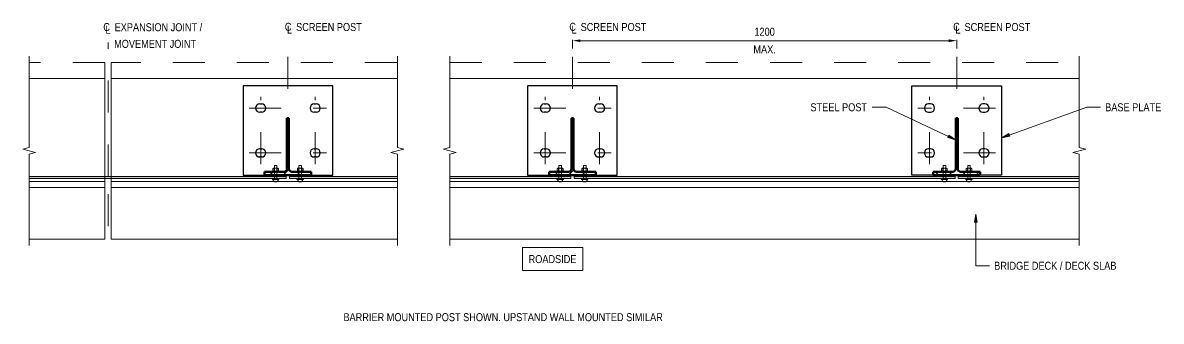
# Model space of a CAD drawing. Header units: metres. Extents: x 2.5 to 15.5, y -5.5 to 5.4.
# Drawn here: x 11.541 to 15.097, y -5.521 to -4.587 of the extents above; entities that cross this region are included whole.
import ezdxf

# ---------------------------------------------------------------- set-up
doc = ezdxf.new("R2010")
doc.units = ezdxf.units.M
doc.linetypes.add('JacobsCenter', pattern=[0.015, 0.009, -0.0015, 0.003, -0.0015])
doc.linetypes.add('JacobsDash', pattern=[0.0045, 0.003, -0.0015])
doc.layers.get('Defpoints').update_dxf_attribs({"color": 41})
for name, color, linetype, lineweight in [('A-ANNO-DIMS', 7, 'Continuous', 9), ('A-ANNO-NOTE', 7, 'Continuous', 9), ('A-DETL', 7, 'Continuous', 13), ('A-DETL-GENF', 7, 'Continuous', 9), ('G-ANNO-TEXT', 7, 'Continuous', 9)]:
    doc.layers.add(name, color=color, linetype=linetype, lineweight=lineweight)
doc.styles.add('Arial Narrow_1', font='ARIALN.TTF', dxfattribs={"height": 0.0025})
doc.styles.add('Arial Narrow_3', font='ARIALN.TTF', dxfattribs={"height": 0.025})
doc.dimstyles.new('Dimension_Standard_O__mm_', dxfattribs={"dimscale": 0.3048, "dimtxt": 0.025586, "dimasz": 0.082021, "dimexe": 0.07874, "dimexo": 0.049213, "dimgap": 0.049213, "dimtad": 1, "dimdec": 0, "dimlfac": 1000, "dimzin": 0, "dimdsep": 46, "dimtxsty": 'Arial Narrow_3', "dimsah": 1, "dimcen": 0.09, "dimaunit": 1, "dimadec": 4, "dimazin": 0, "dimtfac": 1, "dimtdec": 4, "dimtix": 1, "dimtmove": 0, "dimatfit": 3, "dimfxl": 1, "dimtvp": 1, "dimtfill": 1, "dimtolj": 1, "dimtzin": 0, "dimlwd": 18, "dimlwe": 18, "dimarcsym": 2})
pattern_1 = [(45, (9.06031, 0), (-0.0212132, 0.0212132), [])]

# ---------------------------------------------------------------- blocks, each defined once
blk = doc.blocks.new('CS_DET_BreakLine_ViewScale1 - CS_Std BreakLine-6058594-DRG-2873224 - ANTI-THROW SCREEN POST - ALUMINIUM SCREEN_PLAN')
at = {"layer": 'A-DETL-GENF', "lineweight": 18}
for p, q in [((-0.02, 0), (0.1905, 0)), ((0.1965, 0), (0.2667, 0)), ((0.2667, 0), (0.2717, -0.02)), ((0.2717, -0.02), (0.2817, 0.02)), ((0.2817, 0.02), (0.2867, 0)), ((0.2867, 0), (0.5734, 0))]:
    blk.add_line(p, q, dxfattribs=at)
blk = doc.blocks.new('CS_DET_BreakLine_ViewScale1 - CS_Std BreakLine-6058595-DRG-2873224 - ANTI-THROW SCREEN POST - ALUMINIUM SCREEN_PLAN')
at = {"layer": 'A-DETL-GENF', "lineweight": 18}
for p, q in [((0.1905, 0), (-0.02, 0)), ((0.2667, 0), (0.1965, 0)), ((0.2717, 0.02), (0.2667, 0)), ((0.2817, -0.02), (0.2717, 0.02)), ((0.2867, 0), (0.2817, -0.02)), ((0.5734, 0), (0.2867, 0))]:
    blk.add_line(p, q, dxfattribs=at)
blk = doc.blocks.new('CS_Annot_Centreline Symbol4 - CS_Annot_Centreline Symbol 2-6058547-DRG-2873224 - ANTI-THROW SCREEN POST - ALUMINIUM SCREEN_PLAN')
at = {"layer": 'A-ANNO-NOTE', "char_height": 0.0025, "attachment_point": 1, "style": 'Arial Narrow_1'}
for s, insert, width in [('C  ', (-0.00109, 0.00476), 0.0044093), ('L', (-0.00041, 0.00392), 0.0019241)]:
    blk.add_mtext(s, dxfattribs=dict(at, insert=insert, width=width))
blk = doc.blocks.new('DIMBLOCK12-DRG-2873224 - ANTI-THROW SCREEN POST - ALUMINIUM SCREEN_PLAN')
at = {"layer": 'A-ANNO-DIMS', "color": 0, "lineweight": 18, "transparency": 16777216}
for p, q in [((13.2578, -4.6405), (13.2578, -4.6672)), ((13.2828, -4.6432), (14.4328, -4.6432)), ((14.4578, -4.6405), (14.4578, -4.6672))]:
    blk.add_line(p, q, dxfattribs=at)
at = {"layer": 'A-ANNO-DIMS', "color": 0, "transparency": 16777216}
for points in [[(13.2828, -4.639), (13.2828, -4.6474), (13.2578, -4.6432)], [(14.4328, -4.639), (14.4328, -4.6474), (14.4578, -4.6432)]]:
    blk.add_solid(points, dxfattribs=at)
at = {"layer": 'Defpoints', "color": 0, "transparency": 16777216}
for p in [(13.2578, -4.6255), (14.4578, -4.6255), (14.4578, -4.6432)]:
    blk.add_point(p, dxfattribs=at)
at = {"layer": 'A-ANNO-DIMS', "color": 0, "lineweight": 18, "transparency": 16777216, "char_height": 0.025, "width": 0.084311, "attachment_point": 5, "style": 'Arial Narrow_3', "bg_fill": 3, "box_fill_scale": 1.1, "bg_fill_color": 256, "bg_fill_true_color": 13158600, "bg_fill_transparency": 0}
for s, insert in [('\\A1;1200', (13.8578, -4.6154)), ('\\A1;MAX.', (13.8578, -4.6707))]:
    blk.add_mtext(s, dxfattribs=dict(at, insert=insert))
blk = doc.blocks.new('CS_Annot_Centreline Symbol4 - CS_Annot_Centreline Symbol-6057300-DRG-2873224 - ANTI-THROW SCREEN POST - ALUMINIUM SCREEN_PLAN')
at = {"layer": 'A-ANNO-NOTE', "char_height": 0.0025, "attachment_point": 1, "style": 'Arial Narrow_1'}
for s, insert, width in [('C  ', (-0.00109, 0.00476), 0.0044093), ('L', (-0.00041, 0.00392), 0.0019241)]:
    blk.add_mtext(s, dxfattribs=dict(at, insert=insert, width=width))

msp = doc.modelspace()

# ---------------------------------------------------------------- hatches: boundary and pattern name
at = {"layer": 'A-DETL-GENF'}
h = msp.add_hatch(dxfattribs=at)
h.set_pattern_fill('FP_2', color=256, style=0, pattern_type=2)
h.set_pattern_definition(pattern_1)
h.paths.add_polyline_path([(12.2961826, -5.0641832), (12.4421826, -5.0641832), (12.4421826, -5.0531832), (12.3813826, -5.0531832), (12.3790533, -5.0528765), (12.3768826, -5.0519774), (12.3750187, -5.0505472), (12.3735884, -5.0486832), (12.3726893, -5.0465126), (12.3723826, -5.0441832), (12.3723826, -4.8854681), (12.3659826, -4.8854681), (12.3659826, -5.0441832), (12.365676, -5.0465126), (12.3647769, -5.0486832), (12.3633466, -5.0505472), (12.3614826, -5.0519774), (12.359312, -5.0528765), (12.3569826, -5.0531832), (12.2961826, -5.0531832)])
h = msp.add_hatch(dxfattribs=at)
h.set_pattern_fill('FP_2', color=256, style=0, pattern_type=2)
h.set_pattern_definition(pattern_1)
h.paths.add_polyline_path([(13.1847586, -5.0641832), (13.3307586, -5.0641832), (13.3307586, -5.0531832), (13.2699586, -5.0531832), (13.2676292, -5.0528765), (13.2654586, -5.0519774), (13.2635946, -5.0505472), (13.2621643, -5.0486832), (13.2612652, -5.0465126), (13.2609586, -5.0441832), (13.2609586, -4.8854681), (13.2545586, -4.8854681), (13.2545586, -5.0441832), (13.2542519, -5.0465126), (13.2533528, -5.0486832), (13.2519225, -5.0505472), (13.2500586, -5.0519774), (13.2478879, -5.0528765), (13.2455586, -5.0531832), (13.1847586, -5.0531832)])
h = msp.add_hatch(dxfattribs=at)
h.set_pattern_fill('FP_2', color=256, style=0, pattern_type=2)
h.set_pattern_definition(pattern_1)
h.paths.add_polyline_path([(14.5307586, -5.0641832), (14.5307586, -5.0531832), (14.4699586, -5.0531832), (14.4676292, -5.0528765), (14.4654586, -5.0519774), (14.4635946, -5.0505472), (14.4621643, -5.0486832), (14.4612652, -5.0465126), (14.4609586, -5.0441832), (14.4609586, -4.8854681), (14.4545586, -4.8854681), (14.4545586, -5.0441832), (14.4542519, -5.0465126), (14.4533528, -5.0486832), (14.4519225, -5.0505472), (14.4500586, -5.0519774), (14.4478879, -5.0528765), (14.4455586, -5.0531832), (14.3847586, -5.0531832), (14.3847586, -5.0641832)])
at = {"layer": 'A-DETL-GENF', "true_color": 0xc0c0c0}
h = msp.add_hatch(color=9, dxfattribs=at)
h.paths.add_polyline_path([(12.7110429, -5.0741832), (12.7110429, -5.0681832), (12.3741826, -5.0681832), (12.3741826, -5.0741832)])
h.paths.add_polyline_path([(12.3641826, -5.0741832), (12.3641826, -5.0681832), (11.5610864, -5.0681832), (11.5610864, -5.0741832)])
h = msp.add_hatch(color=9, dxfattribs=at)
h.paths.add_polyline_path([(14.345813, -5.0741832), (14.4527586, -5.0741832), (14.4527586, -5.0681832), (13.2627586, -5.0681832), (13.2627586, -5.0741832)])
h.paths.add_polyline_path([(14.8407586, -5.0741832), (14.8407586, -5.0681832), (14.4627586, -5.0681832), (14.4627586, -5.0741832)])
h.paths.add_polyline_path([(12.8747586, -5.0741832), (13.2527586, -5.0741832), (13.2527586, -5.0681832), (12.8747586, -5.0681832)])
at = {"layer": 'G-ANNO-TEXT'}
for points in [[(14.4541898, -4.9532996), (14.4334436, -4.9386699), (14.4296911, -4.9466477)], [(14.5983421, -4.9467407), (14.623364, -4.9424585), (14.6203904, -4.9341587)], [(14.5172709, -5.1865609), (14.5128627, -5.2115609), (14.5216791, -5.2115609)]]:
    msp.add_hatch(color=256, dxfattribs=at).paths.add_polyline_path(points)

# ---------------------------------------------------------------- linework, layer by layer
at = {"layer": 'A-DETL', "linetype": 'JacobsCenter', "lineweight": 18}
for p, q in [((11.8075392, -5.0681832), (11.8075392, -4.6490326)), ((11.8075392, -5.2240326), (11.8075392, -5.0741832))]:
    msp.add_line(p, q, dxfattribs=at)
at = {"layer": 'A-DETL', "linetype": 'JacobsCenter', "lineweight": 9}
for p, q in [((12.3691826, -4.9941832), (12.3691826, -4.6241832)), ((13.2577586, -4.9941832), (13.2577586, -4.6241832)), ((14.4577586, -4.9941832), (14.4577586, -4.6241832))]:
    msp.add_line(p, q, dxfattribs=at)
at = {"layer": 'A-DETL', "linetype": 'JacobsDash', "lineweight": 9}
for p, q in [((11.7969444, -4.7113119), (11.5610864, -4.7113119)), ((12.7095826, -4.7113119), (11.8169444, -4.7113119)), ((12.8747586, -4.7113119), (14.8407586, -4.7113119))]:
    msp.add_line(p, q, dxfattribs=at)
at = {"layer": 'A-DETL', "lineweight": 9}
for p, q in [((11.7969444, -4.7113119), (11.7969444, -4.7663119)), ((11.8169444, -4.7113119), (11.8169444, -4.7613119)), ((11.7969444, -4.7613119), (11.5610864, -4.7613119)), ((11.7969444, -5.2646771), (11.7969444, -4.7613119)), ((12.7095826, -4.7613119), (11.8169444, -4.7613119)), ((11.8169444, -5.2646771), (11.8169444, -4.7613119)), ((11.8510864, -4.7613119), (11.8410864, -4.7613119)), ((12.8747586, -4.7613119), (14.8407586, -4.7613119)), ((12.3219629, -5.0491832), (12.3219629, -5.0442522)), ((12.3219629, -5.0491832), (12.3219629, -5.0442522)), ((12.3239629, -5.0422522), (12.3377672, -5.0422522)), ((12.3239629, -5.0422522), (12.3377672, -5.0422522)), ((12.3239629, -5.0422522), (12.3377672, -5.0422522)), ((12.3239629, -5.0422522), (12.3377672, -5.0422522)), ((12.3239629, -5.0422522), (12.3377672, -5.0422522)), ((12.3239629, -5.0422522), (12.3377672, -5.0422522)), ((12.3259629, -5.0491832), (12.3259629, -5.0442522)), ((12.3259629, -5.0491832), (12.3259629, -5.0442522)), ((12.334865, -5.0337692), (12.3268423, -5.0337733)), ((12.334865, -5.0337692), (12.3268423, -5.0337733)), ((12.3268423, -5.0337733), (12.3268644, -5.0773905)), ((12.3268423, -5.0337733), (12.3268644, -5.0773905)), ((12.334865, -5.0337692), (12.334865, -5.0773864)), ((12.334865, -5.0337692), (12.334865, -5.0773864)), ((12.3357672, -5.0491832), (12.3357672, -5.0442522)), ((12.3357672, -5.0491832), (12.3357672, -5.0442522)), ((12.3397672, -5.0491832), (12.3397672, -5.0442522)), ((12.3397672, -5.0491832), (12.3397672, -5.0442522)), ((12.3985981, -5.0491832), (12.3985981, -5.0442522)), ((12.4144024, -5.0422522), (12.4005981, -5.0422522)), ((12.4144024, -5.0422522), (12.4005981, -5.0422522)), ((12.4144024, -5.0422522), (12.4005981, -5.0422522)), ((12.4025981, -5.0491832), (12.4025981, -5.0442522)), ((12.4035002, -5.0337692), (12.4035002, -5.0773864)), ((12.4035002, -5.0337692), (12.411523, -5.0337733)), ((12.411523, -5.0337733), (12.4115009, -5.0773905)), ((12.4124024, -5.0491832), (12.4124024, -5.0442522)), ((12.4164024, -5.0491832), (12.4164024, -5.0442522)), ((13.2105388, -5.0491832), (13.2105388, -5.0442522)), ((13.2125388, -5.0422522), (13.2263431, -5.0422522)), ((13.2125388, -5.0422522), (13.2263431, -5.0422522)), ((13.2125388, -5.0422522), (13.2263431, -5.0422522)), ((13.2145388, -5.0491832), (13.2145388, -5.0442522)), ((13.223441, -5.0337692), (13.2154182, -5.0337733)), ((13.2154182, -5.0337733), (13.2154403, -5.0773905)), ((13.223441, -5.0337692), (13.223441, -5.0773864)), ((13.2243431, -5.0491832), (13.2243431, -5.0442522)), ((13.2283431, -5.0491832), (13.2283431, -5.0442522)), ((13.287174, -5.0491832), (13.287174, -5.0442522)), ((13.3029783, -5.0422522), (13.289174, -5.0422522)), ((13.3029783, -5.0422522), (13.289174, -5.0422522)), ((13.3029783, -5.0422522), (13.289174, -5.0422522)), ((13.291174, -5.0491832), (13.291174, -5.0442522)), ((13.2920761, -5.0337692), (13.2920761, -5.0773864)), ((13.2920761, -5.0337692), (13.3000989, -5.0337733)), ((13.3000989, -5.0337733), (13.3000768, -5.0773905)), ((13.3009783, -5.0491832), (13.3009783, -5.0442522)), ((13.3049783, -5.0491832), (13.3049783, -5.0442522)), ((14.4105388, -5.0491832), (14.4105388, -5.0442522)), ((14.4125388, -5.0422522), (14.4263431, -5.0422522)), ((14.4125388, -5.0422522), (14.4263431, -5.0422522)), ((14.4125388, -5.0422522), (14.4263431, -5.0422522)), ((14.4145388, -5.0491832), (14.4145388, -5.0442522)), ((14.423441, -5.0337692), (14.4154182, -5.0337733)), ((14.4154182, -5.0337733), (14.4154403, -5.0773905)), ((14.423441, -5.0337692), (14.423441, -5.0773864)), ((14.4243431, -5.0491832), (14.4243431, -5.0442522)), ((14.4283431, -5.0491832), (14.4283431, -5.0442522)), ((14.487174, -5.0491832), (14.487174, -5.0442522)), ((14.5029783, -5.0422522), (14.489174, -5.0422522)), ((14.5029783, -5.0422522), (14.489174, -5.0422522)), ((14.5029783, -5.0422522), (14.489174, -5.0422522)), ((14.491174, -5.0491832), (14.491174, -5.0442522)), ((14.4920761, -5.0337692), (14.4920761, -5.0773864)), ((14.4920761, -5.0337692), (14.5000989, -5.0337733)), ((14.5000989, -5.0337733), (14.5000768, -5.0773905)), ((14.5009783, -5.0491832), (14.5009783, -5.0442522)), ((14.5049783, -5.0491832), (14.5049783, -5.0442522)), ((11.5610864, -5.0681832), (11.5610864, -5.0741832)), ((12.3641826, -5.0681832), (11.5610864, -5.0681832)), ((12.3641826, -5.0681832), (11.5610864, -5.0681832)), ((11.5610864, -5.0741832), (12.3641826, -5.0741832)), ((12.3641826, -5.0741832), (11.5610864, -5.0741832)), ((11.7969444, -5.0841832), (11.5610864, -5.0841832)), ((12.7095826, -5.0841832), (11.8169444, -5.0841832)), ((12.3140396, -5.0641832), (12.3140396, -5.0681832)), ((12.3466753, -5.0641832), (12.3140396, -5.0641832)), ((12.3140396, -5.0641832), (12.3140396, -5.0681832)), ((12.3466753, -5.0641832), (12.3140396, -5.0641832)), ((12.3140396, -5.0681832), (12.3466753, -5.0681832)), ((12.3140396, -5.0681832), (12.3466753, -5.0681832)), ((12.3433691, -5.0511832), (12.3183691, -5.0511832)), ((12.3183691, -5.0511832), (12.3183691, -5.0531832)), ((12.3433691, -5.0511832), (12.3183691, -5.0511832)), ((12.3183691, -5.0511832), (12.3183691, -5.0531832)), ((12.3208929, -5.0741832), (12.3208929, -5.0773938)), ((12.3408929, -5.0741832), (12.3208929, -5.0741832)), ((12.3208929, -5.0741832), (12.3208929, -5.0773938)), ((12.3408929, -5.0741832), (12.3208929, -5.0741832)), ((12.3208929, -5.0773938), (12.3408929, -5.0773938)), ((12.3208929, -5.0773938), (12.3408929, -5.0773938)), ((12.3388646, -5.0773844), (12.3228655, -5.0773925)), ((12.3388646, -5.0773844), (12.3228655, -5.0773925)), ((12.3408929, -5.0773938), (12.3408929, -5.0741832)), ((12.3408929, -5.0773938), (12.3408929, -5.0741832)), ((12.3433691, -5.0531832), (12.3433691, -5.0511832)), ((12.3433691, -5.0531832), (12.3433691, -5.0511832)), ((12.3466753, -5.0681832), (12.3466753, -5.0641832)), ((12.3466753, -5.0681832), (12.3466753, -5.0641832)), ((12.3641826, -5.0741832), (12.3641826, -5.0681832)), ((12.3641826, -5.0681832), (12.3641826, -5.0741832)), ((12.3641826, -5.0681832), (12.3641826, -5.0741832)), ((12.7110429, -5.0681832), (12.3741826, -5.0681832)), ((12.3741826, -5.0681832), (12.3741826, -5.0741832)), ((12.3741826, -5.0681832), (12.3741826, -5.0741832)), ((12.3741826, -5.0681832), (12.7110429, -5.0681832)), ((12.3741826, -5.0741832), (12.7110429, -5.0741832)), ((12.3741826, -5.0741832), (12.7110429, -5.0741832)), ((12.3916899, -5.0641832), (12.4243257, -5.0641832)), ((12.3916899, -5.0681832), (12.3916899, -5.0641832)), ((12.4243257, -5.0681832), (12.3916899, -5.0681832)), ((12.3949962, -5.0511832), (12.4199962, -5.0511832)), ((12.3949962, -5.0531832), (12.3949962, -5.0511832)), ((12.3974724, -5.0741832), (12.4174724, -5.0741832)), ((12.3974724, -5.0773938), (12.3974724, -5.0741832)), ((12.4174724, -5.0773938), (12.3974724, -5.0773938)), ((12.3995006, -5.0773844), (12.4154998, -5.0773925)), ((12.4174724, -5.0741832), (12.4174724, -5.0773938)), ((12.4199962, -5.0511832), (12.4199962, -5.0531832)), ((12.4243257, -5.0641832), (12.4243257, -5.0681832)), ((12.7110429, -5.0741832), (12.7110429, -5.0681832)), ((13.2527586, -5.0681832), (12.8747586, -5.0681832)), ((12.8747586, -5.0681832), (12.8747586, -5.0741832)), ((13.2527586, -5.0681832), (12.8747586, -5.0681832)), ((12.8747586, -5.0741832), (13.2527586, -5.0741832)), ((13.2527586, -5.0741832), (12.8747586, -5.0741832)), ((12.8747586, -5.0841832), (14.8407586, -5.0841832)), ((13.2026155, -5.0641832), (13.2026155, -5.0681832)), ((13.2352513, -5.0641832), (13.2026155, -5.0641832)), ((13.2026155, -5.0681832), (13.2352513, -5.0681832)), ((13.231945, -5.0511832), (13.206945, -5.0511832)), ((13.206945, -5.0511832), (13.206945, -5.0531832)), ((13.2094688, -5.0741832), (13.2094688, -5.0773938)), ((13.2294688, -5.0741832), (13.2094688, -5.0741832)), ((13.2094688, -5.0773938), (13.2294688, -5.0773938)), ((13.2274406, -5.0773844), (13.2114414, -5.0773925)), ((13.2294688, -5.0773938), (13.2294688, -5.0741832)), ((13.231945, -5.0531832), (13.231945, -5.0511832)), ((13.2352513, -5.0681832), (13.2352513, -5.0641832)), ((13.2527586, -5.0741832), (13.2527586, -5.0681832)), ((13.2527586, -5.0681832), (13.2527586, -5.0741832)), ((14.4527586, -5.0681832), (13.2627586, -5.0681832)), ((13.2627586, -5.0681832), (13.2627586, -5.0741832)), ((13.2627586, -5.0681832), (14.4527586, -5.0681832)), ((13.2627586, -5.0681832), (13.2627586, -5.0741832)), ((13.2627586, -5.0741832), (14.4527586, -5.0741832)), ((13.2627586, -5.0741832), (14.4527586, -5.0741832)), ((13.2802659, -5.0641832), (13.3129016, -5.0641832)), ((13.2802659, -5.0681832), (13.2802659, -5.0641832)), ((13.3129016, -5.0681832), (13.2802659, -5.0681832)), ((13.2835721, -5.0511832), (13.3085721, -5.0511832)), ((13.2835721, -5.0531832), (13.2835721, -5.0511832)), ((13.2860483, -5.0741832), (13.3060483, -5.0741832)), ((13.2860483, -5.0773938), (13.2860483, -5.0741832)), ((13.3060483, -5.0773938), (13.2860483, -5.0773938)), ((13.2880765, -5.0773844), (13.3040757, -5.0773925)), ((13.3060483, -5.0741832), (13.3060483, -5.0773938)), ((13.3085721, -5.0511832), (13.3085721, -5.0531832)), ((13.3129016, -5.0641832), (13.3129016, -5.0681832)), ((14.4026155, -5.0641832), (14.4026155, -5.0681832)), ((14.4352513, -5.0641832), (14.4026155, -5.0641832)), ((14.4026155, -5.0681832), (14.4352513, -5.0681832)), ((14.431945, -5.0511832), (14.406945, -5.0511832)), ((14.406945, -5.0511832), (14.406945, -5.0531832)), ((14.4094688, -5.0741832), (14.4094688, -5.0773938)), ((14.4294688, -5.0741832), (14.4094688, -5.0741832)), ((14.4094688, -5.0773938), (14.4294688, -5.0773938)), ((14.4274406, -5.0773844), (14.4114414, -5.0773925)), ((14.4294688, -5.0773938), (14.4294688, -5.0741832)), ((14.431945, -5.0531832), (14.431945, -5.0511832)), ((14.4352513, -5.0681832), (14.4352513, -5.0641832)), ((14.4527586, -5.0741832), (14.4527586, -5.0681832)), ((14.4527586, -5.0681832), (14.4527586, -5.0741832)), ((14.8407586, -5.0681832), (14.4627586, -5.0681832)), ((14.4627586, -5.0681832), (14.4627586, -5.0741832)), ((14.8407586, -5.0681832), (14.4627586, -5.0681832)), ((14.4627586, -5.0681832), (14.4627586, -5.0741832)), ((14.4627586, -5.0741832), (14.8407586, -5.0741832)), ((14.8407586, -5.0741832), (14.4627586, -5.0741832)), ((14.4802659, -5.0641832), (14.5129016, -5.0641832)), ((14.4802659, -5.0681832), (14.4802659, -5.0641832)), ((14.5129016, -5.0681832), (14.4802659, -5.0681832)), ((14.4835721, -5.0511832), (14.5085721, -5.0511832)), ((14.4835721, -5.0531832), (14.4835721, -5.0511832)), ((14.4860483, -5.0741832), (14.5060483, -5.0741832)), ((14.4860483, -5.0773938), (14.4860483, -5.0741832)), ((14.5060483, -5.0773938), (14.4860483, -5.0773938)), ((14.4880765, -5.0773844), (14.5040757, -5.0773925)), ((14.5060483, -5.0741832), (14.5060483, -5.0773938)), ((14.5085721, -5.0511832), (14.5085721, -5.0531832)), ((14.5129016, -5.0641832), (14.5129016, -5.0681832)), ((14.8407586, -5.0741832), (14.8407586, -5.0681832)), ((11.7969444, -5.1022927), (11.5610864, -5.1022927)), ((12.7095826, -5.1022927), (11.8169444, -5.1022927)), ((12.8747586, -5.1022927), (14.8407586, -5.1022927)), ((11.7969444, -5.2646771), (11.5610864, -5.2646771)), ((12.7095826, -5.2646771), (11.8169444, -5.2646771)), ((14.8407586, -5.2646771), (12.8747586, -5.2646771))]:
    msp.add_line(p, q, dxfattribs=at)
at = {"layer": 'A-DETL', "lineweight": 25}
for p, q in [((12.2291826, -4.7841832), (12.2291826, -5.0641832)), ((12.5091826, -4.7841832), (12.2291826, -4.7841832)), ((12.5091826, -5.0641832), (12.5091826, -4.7841832)), ((13.1177586, -4.7841832), (13.1177586, -5.0641832)), ((13.3977586, -4.7841832), (13.1177586, -4.7841832)), ((13.3977586, -5.0641832), (13.3977586, -4.7841832)), ((14.3177586, -4.7841832), (14.5977586, -4.7841832)), ((14.3177586, -5.0641832), (14.3177586, -4.7841832)), ((14.5977586, -4.7841832), (14.5977586, -5.0641832)), ((12.2811955, -4.8411832), (12.2871955, -4.8411832)), ((12.2871955, -4.8671832), (12.2811955, -4.8671832)), ((12.4511698, -4.8411832), (12.4571698, -4.8411832)), ((12.4571698, -4.8671832), (12.4511698, -4.8671832)), ((13.1697714, -4.8411832), (13.1757714, -4.8411832)), ((13.1757714, -4.8671832), (13.1697714, -4.8671832)), ((13.3397457, -4.8411832), (13.3457457, -4.8411832)), ((13.3457457, -4.8671832), (13.3397457, -4.8671832)), ((14.3757714, -4.8411832), (14.3697714, -4.8411832)), ((14.3697714, -4.8671832), (14.3757714, -4.8671832)), ((14.5457457, -4.8411832), (14.5397457, -4.8411832)), ((14.5397457, -4.8671832), (14.5457457, -4.8671832)), ((12.2811955, -4.9811832), (12.2871955, -4.9811832)), ((12.2871955, -5.0071832), (12.2811955, -5.0071832)), ((12.4511698, -4.9811832), (12.4571698, -4.9811832)), ((12.4571698, -5.0071832), (12.4511698, -5.0071832)), ((13.1697714, -4.9811832), (13.1757714, -4.9811832)), ((13.1757714, -5.0071832), (13.1697714, -5.0071832)), ((13.3397457, -4.9811832), (13.3457457, -4.9811832)), ((13.3457457, -5.0071832), (13.3397457, -5.0071832)), ((14.3757714, -4.9811832), (14.3697714, -4.9811832)), ((14.3697714, -5.0071832), (14.3757714, -5.0071832)), ((14.5457457, -4.9811832), (14.5397457, -4.9811832)), ((14.5397457, -5.0071832), (14.5457457, -5.0071832)), ((12.2291826, -5.0641832), (12.2961826, -5.0641832)), ((12.4421826, -5.0641832), (12.5091826, -5.0641832)), ((13.1177586, -5.0641832), (13.1847586, -5.0641832)), ((13.3307586, -5.0641832), (13.3977586, -5.0641832)), ((14.3847586, -5.0641832), (14.3177586, -5.0641832)), ((14.5977586, -5.0641832), (14.5307586, -5.0641832))]:
    msp.add_line(p, q, dxfattribs=at)
at = {"layer": 'A-DETL', "linetype": 'JacobsCenter'}
for p, q in [((12.2841826, -5.0291832), (12.2841826, -4.8191832)), ((12.454157, -5.0291832), (12.454157, -4.8191832)), ((13.1727586, -5.0291832), (13.1727586, -4.8191832)), ((13.3427329, -5.0291832), (13.3427329, -4.8191832)), ((14.3727842, -5.0291832), (14.3727842, -4.8191832)), ((14.5427586, -5.0291832), (14.5427586, -4.8191832)), ((12.2482869, -4.8541832), (12.4900784, -4.8541832)), ((13.1368628, -4.8541832), (13.3786543, -4.8541832)), ((14.5786543, -4.8541832), (14.3368628, -4.8541832)), ((12.2482869, -4.9941832), (12.4900784, -4.9941832)), ((13.1368628, -4.9941832), (13.3786543, -4.9941832)), ((14.5786543, -4.9941832), (14.3368628, -4.9941832))]:
    msp.add_line(p, q, dxfattribs=at)
at = {"layer": 'A-DETL', "lineweight": 50}
for p, q in [((12.3723826, -4.8854681), (12.3659826, -4.8854681)), ((12.3659826, -4.8854681), (12.3659826, -5.0441832)), ((12.3723826, -5.0441832), (12.3723826, -4.8854681)), ((13.2609586, -4.8854681), (13.2545586, -4.8854681)), ((13.2545586, -4.8854681), (13.2545586, -5.0441832)), ((13.2609586, -5.0441832), (13.2609586, -4.8854681)), ((14.4545586, -4.8854681), (14.4545586, -5.0441832)), ((14.4609586, -4.8854681), (14.4545586, -4.8854681)), ((14.4609586, -5.0441832), (14.4609586, -4.8854681)), ((12.3569826, -5.0531832), (12.2961826, -5.0531832)), ((12.2961826, -5.0531832), (12.2961826, -5.0641832)), ((12.2961826, -5.0641832), (12.4421826, -5.0641832)), ((12.4421826, -5.0531832), (12.3813826, -5.0531832)), ((12.4421826, -5.0641832), (12.4421826, -5.0531832)), ((13.2455586, -5.0531832), (13.1847586, -5.0531832)), ((13.1847586, -5.0531832), (13.1847586, -5.0641832)), ((13.1847586, -5.0641832), (13.3307586, -5.0641832)), ((13.3307586, -5.0531832), (13.2699586, -5.0531832)), ((13.3307586, -5.0641832), (13.3307586, -5.0531832)), ((14.4455586, -5.0531832), (14.3847586, -5.0531832)), ((14.3847586, -5.0531832), (14.3847586, -5.0641832)), ((14.3847586, -5.0641832), (14.5307586, -5.0641832)), ((14.5307586, -5.0531832), (14.4699586, -5.0531832)), ((14.5307586, -5.0641832), (14.5307586, -5.0531832))]:
    msp.add_line(p, q, dxfattribs=at)
at = {"layer": 'A-DETL', "lineweight": 18}
for p, q in [((12.3259629, -5.0471677), (12.3259629, -5.0462677)), ((12.3259629, -5.0471677), (12.3259629, -5.0462677)), ((12.3357672, -5.0471677), (12.3357672, -5.0462677)), ((12.3357672, -5.0471677), (12.3357672, -5.0462677)), ((12.4025981, -5.0471677), (12.4025981, -5.0462677)), ((12.4124024, -5.0471677), (12.4124024, -5.0462677)), ((13.2145388, -5.0471677), (13.2145388, -5.0462677)), ((13.2243431, -5.0471677), (13.2243431, -5.0462677)), ((13.291174, -5.0471677), (13.291174, -5.0462677)), ((13.3009783, -5.0471677), (13.3009783, -5.0462677)), ((14.4145388, -5.0471677), (14.4145388, -5.0462677)), ((14.4243431, -5.0471677), (14.4243431, -5.0462677)), ((14.491174, -5.0471677), (14.491174, -5.0462677)), ((14.5009783, -5.0471677), (14.5009783, -5.0462677)), ((12.3183691, -5.0531832), (12.3433691, -5.0531832)), ((12.3183691, -5.0531832), (12.3433691, -5.0531832)), ((12.4199962, -5.0531832), (12.3949962, -5.0531832)), ((13.206945, -5.0531832), (13.231945, -5.0531832)), ((13.3085721, -5.0531832), (13.2835721, -5.0531832)), ((14.406945, -5.0531832), (14.431945, -5.0531832)), ((14.5085721, -5.0531832), (14.4835721, -5.0531832))]:
    msp.add_line(p, q, dxfattribs=at)
at = {"layer": 'A-DETL', "lineweight": 25}
for centre, start, end in [((12.2811955, -4.8541832), 90, 270), ((12.2871955, -4.8541832), 270, 90), ((12.4511698, -4.8541832), 90, 270), ((12.4571698, -4.8541832), 270, 90), ((13.1697714, -4.8541832), 90, 270), ((13.1757714, -4.8541832), 270, 90), ((13.3397457, -4.8541832), 90, 270), ((13.3457457, -4.8541832), 270, 90), ((14.3697714, -4.8541832), 90, 270), ((14.3757714, -4.8541832), 270, 90), ((14.5397457, -4.8541832), 90, 270), ((14.5457457, -4.8541832), 270, 90), ((12.2811955, -4.9941832), 90, 270), ((12.2871955, -4.9941832), 270, 90), ((12.4511698, -4.9941832), 90, 270), ((12.4571698, -4.9941832), 270, 90), ((13.1697714, -4.9941832), 90, 270), ((13.1757714, -4.9941832), 270, 90), ((13.3397457, -4.9941832), 90, 270), ((13.3457457, -4.9941832), 270, 90), ((14.3697714, -4.9941832), 90, 270), ((14.3757714, -4.9941832), 270, 90), ((14.5397457, -4.9941832), 90, 270), ((14.5457457, -4.9941832), 270, 90)]:
    msp.add_arc(centre, 0.013, start, end, dxfattribs=at)
at = {"layer": 'A-DETL', "lineweight": 9}
for centre, radius, start, end in [((12.3239629, -5.0442522), 0.002, 0, 180), ((12.3239629, -5.0442522), 0.002, 0, 180), ((12.330865, -5.0472522), 0.005, 11.3556156, 168.6443844), ((12.330865, -5.0472522), 0.005, 11.3556156, 168.6443844), ((12.330865, -5.0461832), 0.005, 191.3556156, 348.6443844), ((12.330865, -5.0461832), 0.005, 191.3556156, 348.6443844), ((12.3377672, -5.0442522), 0.002, 0, 180), ((12.3377672, -5.0442522), 0.002, 0, 180), ((12.4005981, -5.0442522), 0.002, 0, 180), ((12.4075002, -5.0472522), 0.005, 11.3556156, 168.6443844), ((12.4075002, -5.0461832), 0.005, 191.3556156, 348.6443844), ((12.4144024, -5.0442522), 0.002, 0, 180), ((13.2125388, -5.0442522), 0.002, 0, 180), ((13.219441, -5.0472522), 0.005, 11.3556156, 168.6443844), ((13.219441, -5.0461832), 0.005, 191.3556156, 348.6443844), ((13.2263431, -5.0442522), 0.002, 0, 180), ((13.289174, -5.0442522), 0.002, 0, 180), ((13.2960761, -5.0472522), 0.005, 11.3556156, 168.6443844), ((13.2960761, -5.0461832), 0.005, 191.3556156, 348.6443844), ((13.3029783, -5.0442522), 0.002, 0, 180), ((14.4125388, -5.0442522), 0.002, 0, 180), ((14.419441, -5.0472522), 0.005, 11.3556156, 168.6443844), ((14.419441, -5.0461832), 0.005, 191.3556156, 348.6443844), ((14.4263431, -5.0442522), 0.002, 0, 180), ((14.489174, -5.0442522), 0.002, 0, 180), ((14.4960761, -5.0472522), 0.005, 11.3556156, 168.6443844), ((14.4960761, -5.0461832), 0.005, 191.3556156, 348.6443844), ((14.5029783, -5.0442522), 0.002, 0, 180), ((12.3239629, -5.0491832), 0.002, 180, 0), ((12.3239629, -5.0491832), 0.002, 180, 0), ((12.330865, -5.0773082), 0.008, 180.6037199, 359.4544665), ((12.330865, -5.0773082), 0.008, 180.6037199, 359.4544665), ((12.3377672, -5.0491832), 0.002, 180, 0), ((12.3377672, -5.0491832), 0.002, 180, 0), ((12.4005981, -5.0491832), 0.002, 180, 0), ((12.4075003, -5.0773082), 0.008, 180.5455335, 359.3962801), ((12.4144024, -5.0491832), 0.002, 180, 0), ((13.2125388, -5.0491832), 0.002, 180, 0), ((13.2194409, -5.0773082), 0.008, 180.6037199, 359.4544665), ((13.2263431, -5.0491832), 0.002, 180, 0), ((13.289174, -5.0491832), 0.002, 180, 0), ((13.2960762, -5.0773082), 0.008, 180.5455335, 359.3962801), ((13.3029783, -5.0491832), 0.002, 180, 0), ((14.4125388, -5.0491832), 0.002, 180, 0), ((14.4194409, -5.0773082), 0.008, 180.6037199, 359.4544665), ((14.4263431, -5.0491832), 0.002, 180, 0), ((14.489174, -5.0491832), 0.002, 180, 0), ((14.4960762, -5.0773082), 0.008, 180.5455335, 359.3962801), ((14.5029783, -5.0491832), 0.002, 180, 0)]:
    msp.add_arc(centre, radius, start, end, dxfattribs=at)
at = {"layer": 'A-DETL', "lineweight": 50}
for centre, start, end in [((12.3569826, -5.0441832), 270, 360), ((12.3813826, -5.0441832), 180, 270), ((13.2455586, -5.0441832), 270, 360), ((13.2699586, -5.0441832), 180, 270), ((14.4455586, -5.0441832), 270, 360), ((14.4699586, -5.0441832), 180, 270)]:
    msp.add_arc(centre, 0.009, start, end, dxfattribs=at)
at = {"layer": 'G-ANNO-TEXT'}
for p, q in [((14.194691, -4.8515724), (14.1940233, -4.8515724)), ((14.2379175, -4.8515724), (14.194691, -4.8515724)), ((14.4541898, -4.9532996), (14.2379175, -4.8515724)), ((14.5983421, -4.9467407), (14.8639705, -4.8515724)), ((14.8639705, -4.8515724), (14.9064652, -4.8515724)), ((14.4334436, -4.9386699), (14.4296911, -4.9466477)), ((14.4541898, -4.9532996), (14.4334436, -4.9386699)), ((14.6203904, -4.9341587), (14.5983421, -4.9467407)), ((14.623364, -4.9424585), (14.6203904, -4.9341587)), ((14.4296911, -4.9466477), (14.4541898, -4.9532996)), ((14.5983421, -4.9467407), (14.623364, -4.9424585)), ((14.5172709, -5.1865609), (14.5128627, -5.2115609)), ((14.5216791, -5.2115609), (14.5172709, -5.1865609)), ((14.5172709, -5.1865609), (14.5172709, -5.3475234)), ((14.5128627, -5.2115609), (14.5216791, -5.2115609)), ((14.5172709, -5.3475234), (14.5597656, -5.3475234))]:
    msp.add_line(p, q, dxfattribs=at)
at = {"layer": 'G-ANNO-TEXT', "lineweight": 18, "flags": 128}
msp.add_lwpolyline([(13.1017691, -5.290439), (13.2898847, -5.290439), (13.2898847, -5.362139), (13.1017691, -5.362139)], close=True, dxfattribs=at)

# ---------------------------------------------------------------- block references
at = {"layer": 'A-ANNO-NOTE', "xscale": 10, "yscale": 10, "zscale": 10}
for name, p in [('CS_Annot_Centreline Symbol4 - CS_Annot_Centreline Symbol-6057300-DRG-2873224 - ANTI-THROW SCREEN POST - ALUMINIUM SCREEN_PLAN', (11.8034793, -4.6356972)), ('CS_Annot_Centreline Symbol4 - CS_Annot_Centreline Symbol 2-6058547-DRG-2873224 - ANTI-THROW SCREEN POST - ALUMINIUM SCREEN_PLAN', (12.3702826, -4.634945)), ('CS_Annot_Centreline Symbol4 - CS_Annot_Centreline Symbol 2-6058547-DRG-2873224 - ANTI-THROW SCREEN POST - ALUMINIUM SCREEN_PLAN', (13.2588586, -4.634945)), ('CS_Annot_Centreline Symbol4 - CS_Annot_Centreline Symbol 2-6058547-DRG-2873224 - ANTI-THROW SCREEN POST - ALUMINIUM SCREEN_PLAN', (14.4577586, -4.634945))]:
    msp.add_blockref(name, p, dxfattribs=at)
at = {"layer": 'A-DETL-GENF'}
for name, p, rotation in [('CS_DET_BreakLine_ViewScale1 - CS_Std BreakLine-6058594-DRG-2873224 - ANTI-THROW SCREEN POST - ALUMINIUM SCREEN_PLAN', (11.5610864, -5.2646771), 90), ('CS_DET_BreakLine_ViewScale1 - CS_Std BreakLine-6058595-DRG-2873224 - ANTI-THROW SCREEN POST - ALUMINIUM SCREEN_PLAN', (12.7110429, -5.2646771), 89.9999999999998), ('CS_DET_BreakLine_ViewScale1 - CS_Std BreakLine-6058594-DRG-2873224 - ANTI-THROW SCREEN POST - ALUMINIUM SCREEN_PLAN', (12.8747586, -5.2646771), 90), ('CS_DET_BreakLine_ViewScale1 - CS_Std BreakLine-6058595-DRG-2873224 - ANTI-THROW SCREEN POST - ALUMINIUM SCREEN_PLAN', (14.8407586, -5.2646771), 89.99999999999984)]:
    msp.add_blockref(name, p, dxfattribs=dict(at, rotation=rotation))

# ---------------------------------------------------------------- texts
at = {"layer": 'G-ANNO-TEXT', "char_height": 0.025, "attachment_point": 1, "style": 'Arial Narrow_3', "bg_fill": 3, "box_fill_scale": 1, "bg_fill_color": 256, "bg_fill_transparency": 0}
for s, insert in [('MOVEMENT JOINT', (11.8263779, -4.6405882)), ('BARRIER MOUNTED POST SHOWN. UPSTAND WALL MOUNTED SIMILAR', (12.5425342, -5.495991))]:
    msp.add_mtext(s, dxfattribs=dict(at, insert=insert))

# ---------------------------------------------------------------- next in the draw order: texts
at = {"layer": 'A-ANNO-NOTE', "char_height": 0.025, "attachment_point": 1, "style": 'Arial Narrow_3', "bg_fill": 3, "box_fill_scale": 1, "bg_fill_color": 256, "bg_fill_true_color": 13158600, "bg_fill_transparency": 0}
for s, insert in [('EXPANSION JOINT /', (11.8279811, -4.5886329)), ('SCREEN POST', (12.3947845, -4.5878808)), ('SCREEN POST', (13.2833604, -4.5878808)), ('SCREEN POST', (14.4822604, -4.5878808))]:
    msp.add_mtext(s, dxfattribs=dict(at, insert=insert))
at = {"layer": 'G-ANNO-TEXT', "char_height": 0.025, "attachment_point": 1, "style": 'Arial Narrow_3', "bg_fill": 3, "box_fill_scale": 1, "bg_fill_color": 256, "bg_fill_true_color": 13158600, "bg_fill_transparency": 0}
for s, insert in [('STEEL POST', (14.001091, -4.8390724)), ('BASE PLATE', (14.9214652, -4.8390724)), ('BRIDGE DECK / DECK SLAB', (14.5747656, -5.3350234))]:
    msp.add_mtext(s, dxfattribs=dict(at, insert=insert))
at = {"layer": 'G-ANNO-TEXT', "lineweight": 18, "insert": (13.1207379, -5.3141734), "char_height": 0.025, "attachment_point": 1, "style": 'Arial Narrow_3', "bg_fill": 3, "box_fill_scale": 1, "bg_fill_color": 256, "bg_fill_transparency": 0}
msp.add_mtext('ROADSIDE', dxfattribs=at)

# ---------------------------------------------------------------- next in the draw order: dimensions: what is measured, and where the dimension line sits
at = {"layer": 'A-ANNO-DIMS', "lineweight": 18}
dim = msp.add_linear_dim(base=(14.4577586, -4.64321), p1=(13.2577586, -4.6255324), p2=(14.4577586, -4.6255324), text='<>\\XMAX.', dimstyle='Dimension_Standard_O__mm_', override={"dimpost": '<>', "dimfxl": 1.2}, dxfattribs=at)
dim.commit()
dim.dimension.update_dxf_attribs({"geometry": 'DIMBLOCK12-DRG-2873224 - ANTI-THROW SCREEN POST - ALUMINIUM SCREEN_PLAN', "text_midpoint": (13.8577586, -4.64321)})

doc.saveas('drawing.dxf')
